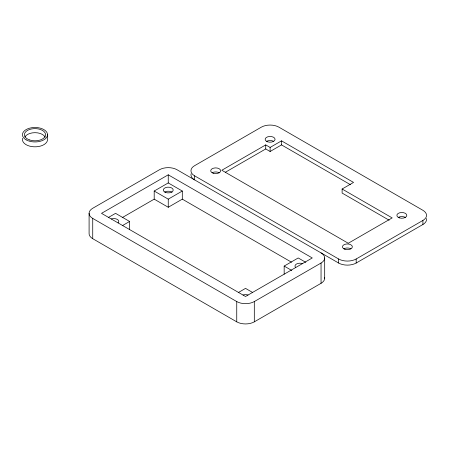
<?xml version="1.0" encoding="UTF-8"?>
<svg xmlns="http://www.w3.org/2000/svg" width="449" height="449" viewBox="0 0 449 449"><rect width="100%" height="100%" fill="white"/><g stroke="black" fill="none" stroke-linecap="round" stroke-linejoin="round"><path stroke-width="0.67" d="M168.252 174.813L101.513 213.348L245.524 296.492L312.268 257.962L168.252 174.813L168.252 182.928L182.3 191.038L182.3 199.148L291.541 262.222M108.535 217.4L115.561 213.348L129.609 221.458L129.609 229.568M122.201 217.625L154.198 199.148L154.198 191.038L168.252 182.928M122.588 225.516L129.609 221.458M154.198 191.038L168.252 199.148L182.3 191.038M342.121 189.012L353.537 182.417L281.529 140.846L270.113 147.435L265.724 144.904L221.817 170.25L348.272 243.257L392.179 217.911L342.121 189.012L342.121 193.064L389.16 220.223M225.426 172.225L265.724 148.956L270.113 151.493L281.529 144.904L350.512 184.73M154.198 199.148L168.252 207.264L182.3 199.148M238.503 292.439L245.524 288.381L252.551 292.439M284.166 274.187L284.166 266.072L298.215 257.962L305.825 262.356M426.443 218.495A12.42 7.167 0 0 1 422.913 224.5L356.175 263.03A12.42 7.167 0 0 1 338.613 263.03L177.029 169.744A12.42 7.167 0 0 0 159.468 169.744L92.73 208.274A12.42 7.167 0 0 0 92.73 218.416L236.746 301.565A12.42 7.167 0 0 0 254.308 301.565L321.046 263.03A12.42 7.167 0 0 0 321.046 252.894M194.597 175.828L338.613 258.978A12.42 7.167 0 0 0 356.175 258.978L422.913 220.442A12.42 7.167 0 0 0 422.913 210.306L278.896 127.157A12.42 7.167 0 0 0 261.335 127.157L194.597 165.687A12.42 7.167 0 0 0 194.597 175.828L194.597 179.886A12.42 7.167 0 0 1 191.066 173.881M89.093 213.348L89.093 233.626A12.42 7.167 0 0 0 92.73 238.694L236.746 321.843A12.42 7.167 0 0 0 254.308 321.843L321.046 283.313A12.42 7.167 0 0 0 324.576 277.308M284.166 266.072L291.777 270.466M172.04 192.262L171.765 192.054A4.967 2.868 0 0 0 164.738 192.054M422.913 220.442L422.913 224.5M356.175 258.978L356.175 263.03M338.613 258.978L338.613 263.03M324.683 257.962L324.683 278.24M321.046 263.03L321.046 283.313M281.529 140.846L281.529 144.904M270.113 147.435L270.113 151.493M265.724 144.904L265.724 148.956M254.308 301.565L254.308 321.843M236.746 301.565L236.746 321.843M168.252 199.148L168.252 207.264M92.73 218.416L92.73 238.694M47.538 134.711L47.538 139.583A12.544 7.24 0 0 1 33.9 146.795A12.544 7.24 0 0 1 22.641 138.32M243.044 295.021A4.967 2.868 0 0 1 248.011 295.021M111.324 218.972A4.967 2.868 0 0 1 117.318 219.432A4.967 2.868 0 0 1 118.109 222.889M295.672 267.509A4.967 2.868 0 0 1 296.458 264.046A4.967 2.868 0 0 1 302.458 263.591M212.158 172.786A4.967 2.868 0 0 1 219.185 172.786M343.878 248.836A4.967 2.868 0 0 1 350.905 248.836M266.605 141.351A4.967 2.868 0 0 1 273.626 141.351M398.325 217.4A4.967 2.868 0 0 1 405.352 217.4M24.796 137.192A10.557 6.095 0 0 1 34.994 132.674A10.557 6.095 0 0 1 45.192 137.192M165.765 192.509A4.967 2.868 0 0 0 173.219 190.022A4.967 2.868 0 0 0 165.765 187.542A4.967 2.868 0 0 0 165.765 192.509M344.911 249.29A4.967 2.868 0 0 0 352.358 246.81A4.967 2.868 0 0 0 344.911 244.323A4.967 2.868 0 0 0 344.911 249.29M213.185 173.241A4.967 2.868 0 0 0 220.639 170.76A4.967 2.868 0 0 0 213.185 168.274A4.967 2.868 0 0 0 213.185 173.241M267.632 141.811A4.967 2.868 0 0 0 275.085 139.325A4.967 2.868 0 0 0 267.632 136.844A4.967 2.868 0 0 0 267.632 141.811M399.352 217.86A4.967 2.868 0 0 0 406.805 215.374A4.967 2.868 0 0 0 399.352 212.888A4.967 2.868 0 0 0 399.352 217.86M26.126 139.835A12.544 7.24 0 0 0 47.111 136.586A12.544 7.24 0 0 0 31.744 127.718A12.544 7.24 0 0 0 26.126 139.835M29.713 139.993A10.557 6.095 0 0 0 45.551 134.711A10.557 6.095 0 0 0 29.713 129.435A10.557 6.095 0 0 0 29.713 139.993"/></g></svg>
